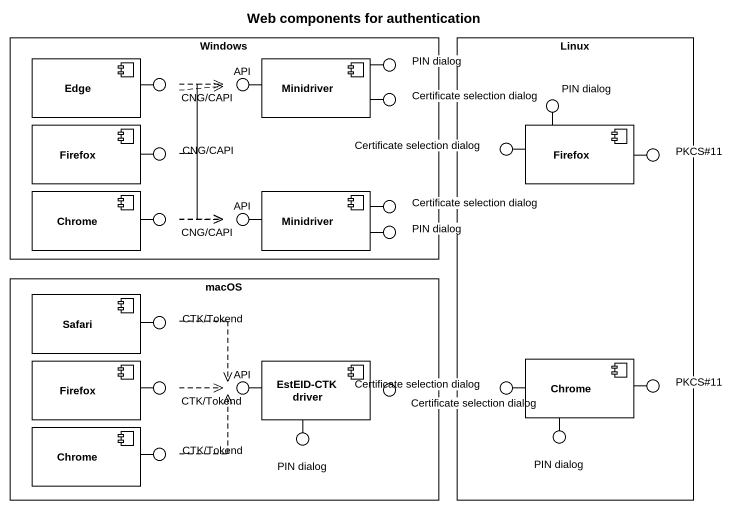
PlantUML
@startuml
title Web components for authentication
rectangle Windows {
  component Edge #FFFFFF
  component Minidriver #FFFFFF
  component Firefox #FFFFFF
  component Chrome #FFFFFF
  component "Minidriver" as Minidriver_2 #FFFFFF
}
() "PIN dialog" as PIN_dialog
rectangle Linux {
  component "Firefox" as Firefox_2 #FFFFFF
  component "Chrome" as Chrome_2 #FFFFFF
}
() "CNG/CAPI" as CNG_CAPI
() API
() "Certificate selection dialog" as Certificate_selection_dialog
() "PIN dialog" as PIN_dialog_2
() "CNG/CAPI" as CNG_CAPI_2
() "Certificate selection dialog" as Certificate_selection_dialog_2
() "PKCS#11" as PKCS_11
() "Certificate selection dialog" as Certificate_selection_dialog_3
() "CNG/CAPI" as CNG_CAPI_3
() "API" as API_2
() "PIN dialog" as PIN_dialog_3
rectangle macOS {
  component Safari #FFFFFF
  component "Firefox" as Firefox_3 #FFFFFF
  component "EstEID-CTK driver" as EstEID_CTK_driver #FFFFFF
  component "Chrome" as Chrome_3 #FFFFFF
}
() "CTK/Tokend" as CTK_Tokend
() "CTK/Tokend" as CTK_Tokend_2
() "API" as API_3
() "Certificate selection dialog" as Certificate_selection_dialog_4
() "Certificate selection dialog" as Certificate_selection_dialog_5
() "PKCS#11" as PKCS_11_2
() "PIN dialog" as PIN_dialog_4
() "PIN dialog" as PIN_dialog_5
() "CTK/Tokend" as CTK_Tokend_3
Minidriver -right- PIN_dialog
Edge -right- CNG_CAPI
Minidriver -left- API
Minidriver -right- Certificate_selection_dialog
Firefox_2 -up- PIN_dialog_2
Firefox -right- CNG_CAPI_2
Firefox_2 -left- Certificate_selection_dialog_2
Firefox_2 -right- PKCS_11
Minidriver_2 -right- Certificate_selection_dialog_3
Chrome -right- CNG_CAPI_3
Minidriver_2 -left- API_2
Minidriver_2 -right- PIN_dialog_3
Safari -right- CTK_Tokend
Firefox_3 -right- CTK_Tokend_2
EstEID_CTK_driver -left- API_3
EstEID_CTK_driver -right- Certificate_selection_dialog_4
Chrome_2 -left- Certificate_selection_dialog_5
Chrome_2 -right- PKCS_11_2
EstEID_CTK_driver -- PIN_dialog_4
Chrome_2 -- PIN_dialog_5
Chrome_3 -right- CTK_Tokend_3
CNG_CAPI .right.> API
CNG_CAPI ..> API_2
CNG_CAPI_2 .up.> API
CNG_CAPI_2 ..> API_2
CNG_CAPI_3 .up.> API
CNG_CAPI_3 .right.> API_2
CTK_Tokend ..> API_3
CTK_Tokend_2 .right.> API_3
CTK_Tokend_3 .up.> API_3
@enduml
